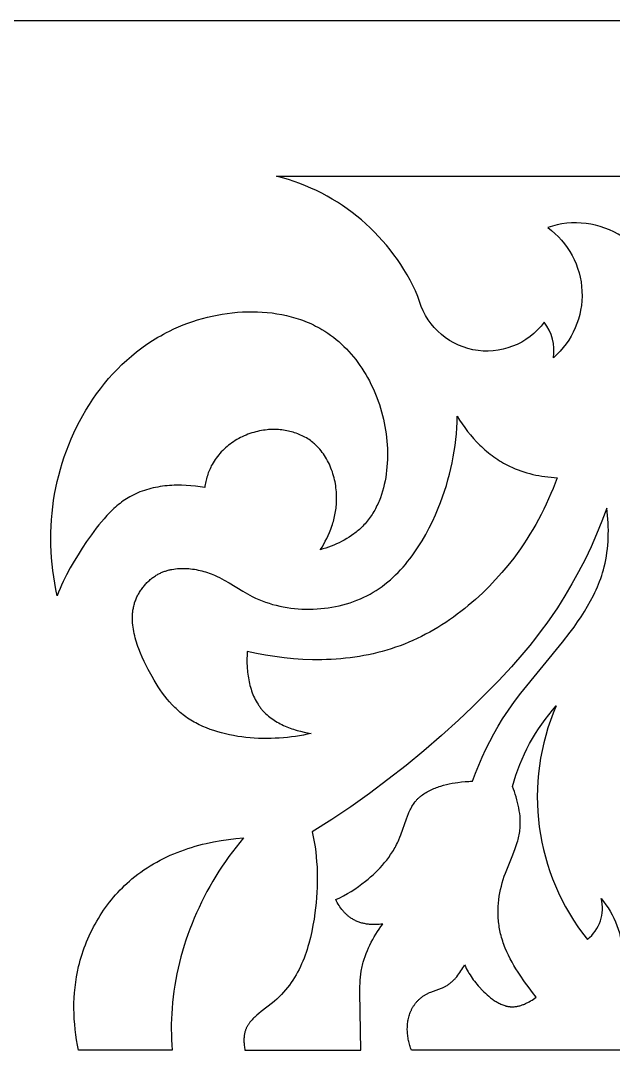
# Model space of a CAD drawing. Extents: x 198 to 1143, y 157 to 1987.
# Drawn here: x 430.2 to 548.6, y 1777.6 to 1987.4 of the extents above; entities that cross this region are included whole.
import ezdxf

# ---------------------------------------------------------------- set-up
doc = ezdxf.new("R2010")
doc.units = 0
doc.layers.get('0').update_dxf_attribs({"linetype": 'CONTINUOUS'})

msp = doc.modelspace()

# ---------------------------------------------------------------- linework, layer by layer
for points in [[(197.57, 156.9), (1142.56, 156.9), (1142.56, 1987.4), (197.57, 1987.4)], [(437.42, 1872.38), (437.16, 1873.62), (436.94, 1874.88), (436.74, 1876.13), (436.57, 1877.39), (436.43, 1878.66), (436.32, 1879.93), (436.24, 1881.2), (436.19, 1882.48), (436.17, 1883.75), (436.18, 1885.03), (436.22, 1886.31), (436.29, 1887.59), (436.4, 1888.87), (436.54, 1890.15), (436.72, 1891.43), (436.92, 1892.71), (437.16, 1893.96), (437.43, 1895.21), (437.74, 1896.45), (438.07, 1897.69), (438.44, 1898.93), (438.84, 1900.15), (439.27, 1901.37), (439.74, 1902.57), (440.24, 1903.77), (440.76, 1904.95), (441.32, 1906.12), (441.91, 1907.27), (442.53, 1908.41), (443.18, 1909.53), (443.87, 1910.63), (444.58, 1911.71), (445.32, 1912.77), (446.09, 1913.81), (446.89, 1914.83), (447.72, 1915.82), (448.58, 1916.78), (449.47, 1917.72), (450.38, 1918.63), (451.33, 1919.51), (452.3, 1920.35), (453.3, 1921.17), (454.33, 1921.96), (455.38, 1922.71), (456.47, 1923.42), (457.02, 1923.76), (457.58, 1924.1), (458.14, 1924.42), (458.71, 1924.74), (459.29, 1925.04), (459.88, 1925.34), (460.79, 1925.77), (461.71, 1926.18), (462.64, 1926.56), (463.59, 1926.92), (464.55, 1927.26), (465.51, 1927.57), (466.49, 1927.85), (467.47, 1928.11), (468.46, 1928.34), (469.46, 1928.55), (470.46, 1928.73), (471.46, 1928.88), (472.46, 1929), (473.47, 1929.1), (474.47, 1929.16), (475.47, 1929.2), (476.47, 1929.21), (477.47, 1929.19), (478.46, 1929.15), (479.45, 1929.07), (480.42, 1928.96), (481.39, 1928.82), (482.35, 1928.65), (483.3, 1928.45), (483.77, 1928.33), (484.24, 1928.21), (484.7, 1928.08), (485.16, 1927.95), (485.62, 1927.8), (486.07, 1927.65), (486.52, 1927.49), (486.97, 1927.32), (487.41, 1927.14), (487.85, 1926.96), (488.28, 1926.76), (488.71, 1926.56), (489.13, 1926.35), (489.55, 1926.13), (489.97, 1925.9), (490.38, 1925.67), (490.97, 1925.3), (491.55, 1924.92), (492.12, 1924.52), (492.68, 1924.11), (493.23, 1923.67), (493.76, 1923.22), (494.28, 1922.75), (494.79, 1922.27), (495.29, 1921.77), (495.77, 1921.26), (496.24, 1920.73), (496.7, 1920.19), (497.14, 1919.64), (497.57, 1919.07), (497.99, 1918.48), (498.39, 1917.89), (498.78, 1917.28), (499.16, 1916.66), (499.52, 1916.03), (499.87, 1915.39), (500.2, 1914.74), (500.52, 1914.08), (500.82, 1913.4), (501.11, 1912.72), (501.38, 1912.03), (501.63, 1911.33), (501.87, 1910.62), (502.1, 1909.91), (502.31, 1909.19), (502.5, 1908.45), (502.68, 1907.72), (502.84, 1906.97), (502.98, 1906.25), (503.1, 1905.52), (503.21, 1904.79), (503.3, 1904.06), (503.37, 1903.32), (503.43, 1902.59), (503.47, 1901.85), (503.49, 1901.11), (503.5, 1900.37), (503.48, 1899.64), (503.45, 1898.91), (503.4, 1898.18), (503.33, 1897.46), (503.24, 1896.75), (503.14, 1896.04), (503.01, 1895.34), (502.86, 1894.64), (502.7, 1893.96), (502.51, 1893.28), (502.3, 1892.62), (502.07, 1891.97), (501.95, 1891.65), (501.82, 1891.33), (501.69, 1891.02), (501.55, 1890.7), (501.4, 1890.4), (501.25, 1890.09), (501.1, 1889.79), (500.94, 1889.5), (500.77, 1889.2), (500.6, 1888.92), (500.42, 1888.63), (500.24, 1888.35), (500.05, 1888.08), (499.85, 1887.81), (499.65, 1887.54), (499.45, 1887.28), (499.23, 1887.03), (499.02, 1886.78), (498.79, 1886.53), (498.56, 1886.29), (498.33, 1886.05), (498.08, 1885.82), (497.87, 1885.63), (497.66, 1885.45), (497.45, 1885.27), (497.23, 1885.09), (497, 1884.92), (496.77, 1884.75), (496.31, 1884.42), (495.83, 1884.11), (495.34, 1883.81), (494.84, 1883.52), (494.33, 1883.25), (493.81, 1882.99), (493.29, 1882.75), (492.76, 1882.52), (492.22, 1882.3), (491.68, 1882.1), (491.14, 1881.91), (490.59, 1881.73), (490.05, 1881.56), (490.4, 1882.12), (490.74, 1882.68), (491.06, 1883.26), (491.36, 1883.85), (491.65, 1884.45), (491.91, 1885.06), (492.16, 1885.67), (492.38, 1886.3), (492.49, 1886.61), (492.59, 1886.93), (492.68, 1887.25), (492.77, 1887.57), (492.85, 1887.9), (492.92, 1888.22), (492.99, 1888.55), (493.06, 1888.88), (493.11, 1889.21), (493.16, 1889.54), (493.21, 1889.87), (493.25, 1890.21), (493.28, 1890.55), (493.3, 1890.88), (493.32, 1891.22), (493.33, 1891.56), (493.33, 1891.96), (493.32, 1892.37), (493.31, 1892.77), (493.28, 1893.18), (493.24, 1893.58), (493.19, 1893.99), (493.14, 1894.39), (493.07, 1894.8), (493, 1895.2), (492.91, 1895.6), (492.81, 1896), (492.71, 1896.39), (492.59, 1896.78), (492.47, 1897.17), (492.33, 1897.55), (492.19, 1897.93), (492.03, 1898.3), (491.87, 1898.67), (491.7, 1899.03), (491.51, 1899.39), (491.32, 1899.74), (491.12, 1900.08), (490.91, 1900.42), (490.69, 1900.75), (490.45, 1901.07), (490.21, 1901.38), (489.96, 1901.68), (489.7, 1901.97), (489.57, 1902.11), (489.44, 1902.25), (489.3, 1902.39), (489.16, 1902.53), (489.01, 1902.66), (488.87, 1902.79), (488.72, 1902.92), (488.57, 1903.04), (488.32, 1903.24), (488.07, 1903.42), (487.81, 1903.61), (487.54, 1903.78), (487.27, 1903.94), (486.99, 1904.1), (486.71, 1904.25), (486.42, 1904.39), (486.13, 1904.53), (485.83, 1904.66), (485.54, 1904.78), (485.23, 1904.89), (484.93, 1904.99), (484.62, 1905.09), (484.3, 1905.18), (483.99, 1905.26), (483.67, 1905.33), (483.35, 1905.4), (483.02, 1905.45), (482.7, 1905.5), (482.37, 1905.55), (482.04, 1905.58), (481.72, 1905.61), (481.39, 1905.63), (481.05, 1905.64), (480.72, 1905.64), (480.39, 1905.64), (480.06, 1905.63), (479.73, 1905.61), (479.4, 1905.58), (479.06, 1905.54), (478.73, 1905.5), (478.33, 1905.44), (477.93, 1905.36), (477.53, 1905.27), (477.14, 1905.18), (476.74, 1905.07), (476.35, 1904.95), (475.97, 1904.82), (475.58, 1904.68), (475.21, 1904.53), (474.83, 1904.37), (474.46, 1904.2), (474.1, 1904.01), (473.74, 1903.82), (473.39, 1903.62), (473.04, 1903.42), (472.7, 1903.2), (472.37, 1902.97), (472.04, 1902.73), (471.72, 1902.49), (471.41, 1902.24), (471.11, 1901.98), (470.82, 1901.71), (470.53, 1901.43), (470.25, 1901.15), (469.99, 1900.85), (469.73, 1900.55), (469.48, 1900.25), (469.24, 1899.93), (469.02, 1899.61), (468.8, 1899.29), (468.6, 1898.95), (468.4, 1898.61), (468.26, 1898.34), (468.13, 1898.07), (468, 1897.8), (467.88, 1897.52), (467.77, 1897.24), (467.66, 1896.95), (467.56, 1896.67), (467.47, 1896.38), (467.38, 1896.09), (467.3, 1895.8), (467.22, 1895.5), (467.15, 1895.21), (467.09, 1894.91), (467.03, 1894.62), (466.98, 1894.32), (466.93, 1894.02), (466.02, 1894.17), (465.09, 1894.3), (464.16, 1894.39), (463.22, 1894.45), (462.27, 1894.49), (461.8, 1894.49), (461.32, 1894.49), (460.85, 1894.48), (460.37, 1894.45), (459.9, 1894.42), (459.43, 1894.38), (458.96, 1894.34), (458.49, 1894.28), (458.03, 1894.21), (457.56, 1894.13), (457.1, 1894.05), (456.64, 1893.95), (456.19, 1893.84), (455.74, 1893.72), (455.3, 1893.59), (454.86, 1893.45), (454.42, 1893.3), (453.99, 1893.14), (453.57, 1892.97), (453.15, 1892.79), (452.74, 1892.59), (452.34, 1892.38), (451.99, 1892.19), (451.64, 1891.99), (451.31, 1891.78), (450.97, 1891.56), (450.65, 1891.34), (450.32, 1891.1), (450.01, 1890.86), (449.69, 1890.61), (449.39, 1890.36), (449.08, 1890.1), (448.78, 1889.83), (448.49, 1889.55), (447.91, 1888.99), (447.35, 1888.4), (446.8, 1887.79), (446.27, 1887.17), (445.75, 1886.53), (445.24, 1885.88), (444.26, 1884.55), (443.32, 1883.2), (442.45, 1881.9), (441.61, 1880.58), (440.8, 1879.26), (440.04, 1877.93), (439.31, 1876.57), (438.63, 1875.2), (438.31, 1874.5), (438, 1873.8), (437.7, 1873.09)], [(488.2, 1844.81), (487.45, 1844.64), (486.68, 1844.49), (485.9, 1844.35), (485.11, 1844.22), (484.31, 1844.11), (483.5, 1844.02), (482.69, 1843.94), (481.86, 1843.88), (481.04, 1843.84), (480.2, 1843.81), (479.37, 1843.8), (478.53, 1843.8), (477.69, 1843.83), (476.85, 1843.87), (476.02, 1843.93), (475.18, 1844.01), (474.35, 1844.11), (473.53, 1844.23), (472.71, 1844.37), (471.9, 1844.52), (471.1, 1844.7), (470.31, 1844.9), (469.53, 1845.12), (468.76, 1845.37), (468.01, 1845.63), (467.27, 1845.92), (466.54, 1846.23), (466.18, 1846.39), (465.83, 1846.56), (465.49, 1846.73), (465.14, 1846.91), (464.81, 1847.1), (464.47, 1847.29), (464.14, 1847.49), (463.82, 1847.69), (463.51, 1847.9), (463.19, 1848.12), (462.89, 1848.34), (462.6, 1848.56), (462.31, 1848.79), (462.02, 1849.03), (461.74, 1849.27), (461.47, 1849.52), (461.2, 1849.77), (460.93, 1850.03), (460.67, 1850.29), (460.41, 1850.56), (459.91, 1851.11), (459.43, 1851.69), (458.96, 1852.28), (458.5, 1852.89), (458.06, 1853.51), (457.63, 1854.16), (457.21, 1854.82), (456.81, 1855.49), (456.41, 1856.19), (455.64, 1857.61), (455.22, 1858.42), (454.82, 1859.24), (454.44, 1860.07), (454.08, 1860.91), (453.74, 1861.77), (453.58, 1862.19), (453.44, 1862.62), (453.29, 1863.05), (453.16, 1863.49), (453.04, 1863.92), (452.93, 1864.35), (452.83, 1864.78), (452.74, 1865.22), (452.66, 1865.65), (452.6, 1866.08), (452.55, 1866.51), (452.51, 1866.94), (452.48, 1867.37), (452.47, 1867.8), (452.47, 1868.01), (452.48, 1868.22), (452.49, 1868.43), (452.5, 1868.64), (452.52, 1868.86), (452.54, 1869.07), (452.56, 1869.27), (452.59, 1869.48), (452.63, 1869.69), (452.66, 1869.9), (452.71, 1870.11), (452.75, 1870.31), (452.81, 1870.52), (452.86, 1870.72), (452.92, 1870.93), (452.99, 1871.13), (453.06, 1871.33), (453.14, 1871.53), (453.22, 1871.73), (453.3, 1871.93), (453.39, 1872.13), (453.49, 1872.32), (453.59, 1872.52), (453.69, 1872.71), (453.8, 1872.9), (453.91, 1873.09), (454.03, 1873.28), (454.15, 1873.46), (454.27, 1873.64), (454.4, 1873.82), (454.53, 1874), (454.67, 1874.17), (454.8, 1874.34), (454.95, 1874.51), (455.09, 1874.68), (455.24, 1874.84), (455.39, 1875), (455.55, 1875.15), (455.71, 1875.3), (455.87, 1875.45), (456.03, 1875.59), (456.2, 1875.73), (456.37, 1875.87), (456.54, 1876), (456.72, 1876.12), (456.89, 1876.25), (457.07, 1876.36), (457.26, 1876.48), (457.42, 1876.57), (457.58, 1876.66), (457.74, 1876.75), (457.91, 1876.83), (458.08, 1876.91), (458.24, 1876.99), (458.41, 1877.06), (458.58, 1877.13), (458.76, 1877.2), (458.93, 1877.26), (459.11, 1877.32), (459.28, 1877.38), (459.46, 1877.43), (459.64, 1877.48), (459.82, 1877.53), (460, 1877.57), (460.18, 1877.61), (460.36, 1877.64), (460.73, 1877.71), (461.1, 1877.76), (461.47, 1877.8), (461.85, 1877.83), (462.22, 1877.84), (462.6, 1877.85), (462.98, 1877.84), (463.36, 1877.83), (463.74, 1877.8), (464.12, 1877.76), (464.5, 1877.72), (464.88, 1877.66), (465.26, 1877.59), (465.64, 1877.52), (466.01, 1877.43), (466.38, 1877.34), (466.75, 1877.24), (467.12, 1877.13), (467.48, 1877.02), (467.84, 1876.89), (468.2, 1876.76), (468.55, 1876.62), (468.9, 1876.48), (469.4, 1876.25), (469.9, 1876.01), (470.39, 1875.76), (470.86, 1875.5), (471.8, 1874.95), (474.56, 1873.26), (475.49, 1872.72), (475.96, 1872.46), (476.44, 1872.21), (477.09, 1871.9), (477.75, 1871.61), (478.42, 1871.34), (479.1, 1871.09), (479.8, 1870.86), (480.5, 1870.65), (481.21, 1870.46), (481.94, 1870.29), (482.66, 1870.15), (483.4, 1870.02), (484.14, 1869.91), (484.88, 1869.82), (485.63, 1869.76), (486.38, 1869.71), (487.14, 1869.69), (487.89, 1869.68), (488.64, 1869.7), (489.4, 1869.73), (490.15, 1869.79), (490.9, 1869.86), (491.64, 1869.96), (492.39, 1870.08), (493.12, 1870.22), (493.86, 1870.38), (494.58, 1870.55), (495.3, 1870.75), (496.01, 1870.97), (496.71, 1871.21), (497.4, 1871.47), (498.07, 1871.75), (498.74, 1872.06), (499.39, 1872.38), (500.03, 1872.71), (500.64, 1873.07), (501.25, 1873.45), (501.84, 1873.84), (502.42, 1874.25), (502.98, 1874.68), (503.54, 1875.12), (504.08, 1875.58), (504.61, 1876.06), (505.13, 1876.55), (505.63, 1877.05), (506.12, 1877.57), (506.61, 1878.1), (507.08, 1878.64), (507.53, 1879.2), (507.98, 1879.77), (508.41, 1880.34), (508.84, 1880.93), (509.25, 1881.53), (509.65, 1882.14), (510.04, 1882.75), (510.42, 1883.37), (511.15, 1884.64), (511.84, 1885.94), (512.49, 1887.25), (513.09, 1888.58), (513.66, 1889.92), (514.1, 1891.04), (514.52, 1892.16), (514.9, 1893.29), (515.27, 1894.42), (515.6, 1895.56), (515.91, 1896.7), (516.19, 1897.85), (516.44, 1898.99), (516.66, 1900.14), (516.86, 1901.3), (517.03, 1902.46), (517.17, 1903.62), (517.28, 1904.78), (517.36, 1905.95), (517.41, 1907.12), (517.43, 1908.29), (517.91, 1907.51), (518.41, 1906.75), (518.95, 1906.01), (519.5, 1905.27), (520.08, 1904.56), (520.69, 1903.86), (521.31, 1903.18), (521.97, 1902.53), (522.3, 1902.21), (522.64, 1901.9), (522.98, 1901.59), (523.33, 1901.29), (523.69, 1901), (524.05, 1900.71), (524.42, 1900.43), (524.79, 1900.16), (525.16, 1899.9), (525.54, 1899.64), (525.93, 1899.39), (526.32, 1899.15), (526.71, 1898.92), (527.11, 1898.7), (527.52, 1898.49), (527.92, 1898.28), (528.48, 1898.02), (529.05, 1897.78), (529.62, 1897.55), (530.2, 1897.34), (530.78, 1897.15), (531.37, 1896.97), (531.97, 1896.81), (532.57, 1896.66), (533.17, 1896.52), (533.77, 1896.41), (534.38, 1896.3), (534.99, 1896.21), (535.6, 1896.14), (536.21, 1896.07), (536.82, 1896.02), (537.43, 1895.99), (537.04, 1894.92), (536.62, 1893.85), (536.19, 1892.8), (535.73, 1891.75), (535.26, 1890.71), (534.76, 1889.68), (534.25, 1888.66), (533.72, 1887.65), (533.16, 1886.65), (532.59, 1885.65), (532, 1884.67), (531.38, 1883.7), (530.75, 1882.74), (530.1, 1881.79), (529.43, 1880.85), (528.74, 1879.92), (527.59, 1878.44), (526.38, 1877), (525.13, 1875.59), (523.83, 1874.22), (522.48, 1872.9), (521.1, 1871.62), (519.67, 1870.39), (518.94, 1869.8), (518.2, 1869.21), (517.45, 1868.65), (516.69, 1868.09), (515.92, 1867.55), (515.14, 1867.03), (514.35, 1866.52), (513.55, 1866.03), (512.75, 1865.55), (511.94, 1865.09), (511.11, 1864.65), (510.28, 1864.22), (509.44, 1863.81), (508.6, 1863.42), (507.74, 1863.05), (506.88, 1862.7), (506.01, 1862.36), (505.13, 1862.05), (504.25, 1861.75), (503.35, 1861.48), (502.45, 1861.22), (501.55, 1860.98), (500.64, 1860.77), (499.72, 1860.57), (498.8, 1860.39), (497.88, 1860.22), (496.95, 1860.08), (496.02, 1859.95), (495.08, 1859.85), (494.14, 1859.75), (493.2, 1859.68), (492.26, 1859.62), (491.32, 1859.58), (490.37, 1859.56), (488.48, 1859.56), (486.59, 1859.63), (484.71, 1859.75), (482.83, 1859.94), (480.96, 1860.18), (479.11, 1860.47), (477.27, 1860.83), (475.46, 1861.23), (475.41, 1860.49), (475.39, 1859.73), (475.39, 1858.97), (475.42, 1858.2), (475.44, 1857.82), (475.47, 1857.44), (475.51, 1857.05), (475.56, 1856.67), (475.61, 1856.29), (475.67, 1855.91), (475.74, 1855.53), (475.81, 1855.15), (475.9, 1854.78), (475.99, 1854.41), (476.09, 1854.04), (476.2, 1853.68), (476.32, 1853.32), (476.44, 1852.96), (476.58, 1852.61), (476.73, 1852.27), (476.88, 1851.93), (477.05, 1851.6), (477.22, 1851.27), (477.4, 1850.95), (477.6, 1850.64), (477.7, 1850.49), (477.8, 1850.34), (477.91, 1850.19), (478.02, 1850.04), (478.13, 1849.89), (478.24, 1849.75), (478.35, 1849.62), (478.46, 1849.49), (478.69, 1849.23), (478.93, 1848.99), (479.18, 1848.75), (479.44, 1848.51), (479.7, 1848.29), (479.97, 1848.07), (480.25, 1847.86), (480.54, 1847.66), (480.83, 1847.46), (481.12, 1847.27), (481.43, 1847.09), (481.74, 1846.92), (482.05, 1846.75), (482.37, 1846.59), (482.69, 1846.43), (483.02, 1846.28), (483.35, 1846.14), (483.69, 1846.01), (484.02, 1845.88), (484.37, 1845.76), (484.71, 1845.64), (485.05, 1845.53), (485.4, 1845.43), (486.1, 1845.24), (486.8, 1845.07), (487.5, 1844.93)], [(520.49, 1835.24), (521.11, 1836.85), (521.77, 1838.46), (522.46, 1840.06), (523.19, 1841.64), (523.96, 1843.2), (524.77, 1844.73), (525.62, 1846.24), (526.52, 1847.71), (527.1, 1848.6), (527.69, 1849.48), (528.91, 1851.2), (530.19, 1852.89), (538.53, 1863.11), (540.06, 1865.1), (540.81, 1866.11), (541.53, 1867.14), (542.23, 1868.17), (542.9, 1869.22), (543.54, 1870.28), (544.14, 1871.36), (544.71, 1872.45), (544.98, 1873), (545.23, 1873.56), (545.48, 1874.12), (545.72, 1874.68), (545.94, 1875.25), (546.15, 1875.82), (546.35, 1876.4), (546.53, 1876.98), (546.7, 1877.57), (546.85, 1878.16), (547.02, 1878.87), (547.17, 1879.58), (547.3, 1880.31), (547.4, 1881.03), (547.49, 1881.77), (547.56, 1882.5), (547.62, 1883.24), (547.65, 1883.98), (547.67, 1884.72), (547.68, 1885.46), (547.66, 1886.2), (547.64, 1886.94), (547.6, 1887.68), (547.54, 1888.42), (547.47, 1889.15), (547.39, 1889.88), (546.4, 1887.29), (545.34, 1884.71), (544.21, 1882.16), (543.01, 1879.65), (541.74, 1877.17), (540.4, 1874.73), (538.98, 1872.33), (537.5, 1869.98), (536.45, 1868.43), (535.37, 1866.9), (534.27, 1865.39), (533.13, 1863.9), (531.96, 1862.44), (530.77, 1860.99), (528.31, 1858.16), (525.76, 1855.4), (523.13, 1852.71), (520.44, 1850.08), (517.7, 1847.5), (514.27, 1844.39), (510.78, 1841.36), (507.23, 1838.42), (503.6, 1835.56), (499.92, 1832.8), (496.16, 1830.13), (492.34, 1827.57), (488.44, 1825.12), (488.65, 1824.13), (488.84, 1823.13), (489, 1822.13), (489.14, 1821.13), (489.25, 1820.12), (489.33, 1819.11), (489.4, 1818.1), (489.44, 1817.08), (489.45, 1816.06), (489.45, 1815.04), (489.42, 1814.02), (489.37, 1812.99), (489.3, 1811.96), (489.21, 1810.94), (489.11, 1809.91), (488.98, 1808.88), (488.8, 1807.64), (488.59, 1806.42), (488.35, 1805.19), (488.08, 1803.98), (487.77, 1802.77), (487.59, 1802.18), (487.41, 1801.58), (487.22, 1801), (487.01, 1800.41), (486.8, 1799.84), (486.57, 1799.26), (486.32, 1798.7), (486.07, 1798.14), (485.8, 1797.59), (485.52, 1797.04), (485.22, 1796.51), (484.91, 1795.98), (484.58, 1795.46), (484.24, 1794.95), (483.88, 1794.45), (483.51, 1793.95), (483.12, 1793.47), (482.71, 1793), (482.29, 1792.54), (481.85, 1792.09), (481.39, 1791.66), (480.91, 1791.23), (480.48, 1790.87), (478.23, 1789.13), (477.79, 1788.78), (477.37, 1788.42), (477.17, 1788.24), (476.97, 1788.06), (476.77, 1787.87), (476.59, 1787.68), (476.41, 1787.49), (476.23, 1787.29), (476.06, 1787.1), (475.98, 1787), (475.91, 1786.89), (475.83, 1786.79), (475.76, 1786.69), (475.69, 1786.58), (475.62, 1786.48), (475.55, 1786.37), (475.49, 1786.26), (475.42, 1786.15), (475.36, 1786.04), (475.31, 1785.93), (475.25, 1785.81), (475.2, 1785.7), (475.16, 1785.58), (475.11, 1785.46), (475.07, 1785.34), (475.03, 1785.22), (474.99, 1785.1), (474.96, 1784.99), (474.94, 1784.89), (474.91, 1784.78), (474.89, 1784.67), (474.87, 1784.56), (474.86, 1784.44), (474.84, 1784.33), (474.83, 1784.22), (474.81, 1783.99), (474.79, 1783.76), (474.79, 1783.52), (474.79, 1783.29), (474.79, 1783.05), (474.81, 1782.82), (474.83, 1782.58), (474.85, 1782.35), (474.88, 1782.11), (474.91, 1781.88), (474.95, 1781.65), (474.99, 1781.43), (498.15, 1781.43), (497.99, 1792.94), (497.99, 1794.18), (498.01, 1794.8), (498.05, 1795.41), (498.1, 1796.02), (498.17, 1796.64), (498.26, 1797.24), (498.31, 1797.55), (498.37, 1797.85), (498.43, 1798.15), (498.5, 1798.44), (498.57, 1798.74), (498.65, 1799.03), (498.83, 1799.62), (499.02, 1800.2), (499.24, 1800.77), (499.47, 1801.34), (499.72, 1801.91), (499.98, 1802.47), (500.26, 1803.02), (500.55, 1803.56), (500.86, 1804.1), (501.18, 1804.63), (501.51, 1805.16), (501.85, 1805.67), (502.2, 1806.17), (502.56, 1806.67), (502.19, 1806.62), (501.81, 1806.59), (501.43, 1806.56), (501.04, 1806.55), (500.65, 1806.55), (500.46, 1806.56), (500.27, 1806.57), (500.07, 1806.58), (499.88, 1806.6), (499.69, 1806.62), (499.5, 1806.65), (499.31, 1806.67), (499.12, 1806.71), (498.93, 1806.74), (498.74, 1806.78), (498.55, 1806.83), (498.36, 1806.87), (498.18, 1806.93), (498, 1806.98), (497.82, 1807.04), (497.64, 1807.11), (497.46, 1807.18), (497.29, 1807.25), (497.11, 1807.33), (496.94, 1807.41), (496.78, 1807.5), (496.61, 1807.59), (496.47, 1807.68), (496.33, 1807.77), (496.19, 1807.86), (496.06, 1807.95), (495.92, 1808.05), (495.79, 1808.15), (495.66, 1808.25), (495.54, 1808.36), (495.41, 1808.47), (495.29, 1808.58), (495.17, 1808.7), (495.05, 1808.82), (494.93, 1808.94), (494.82, 1809.06), (494.71, 1809.18), (494.6, 1809.31), (494.49, 1809.44), (494.39, 1809.57), (494.18, 1809.84), (493.99, 1810.11), (493.8, 1810.39), (493.63, 1810.67), (493.46, 1810.96), (493.3, 1811.25), (493.15, 1811.55), (493.94, 1811.92), (494.72, 1812.32), (495.48, 1812.75), (496.23, 1813.2), (496.96, 1813.67), (497.69, 1814.17), (498.4, 1814.68), (499.09, 1815.22), (499.61, 1815.65), (500.12, 1816.08), (500.62, 1816.53), (501.11, 1816.99), (501.58, 1817.46), (502.05, 1817.94), (502.5, 1818.44), (502.93, 1818.95), (503.35, 1819.47), (503.75, 1820.01), (504.13, 1820.55), (504.5, 1821.12), (504.68, 1821.4), (504.85, 1821.69), (505.01, 1821.99), (505.17, 1822.28), (505.33, 1822.58), (505.48, 1822.89), (505.62, 1823.2), (505.76, 1823.51), (505.97, 1824.02), (506.18, 1824.55), (507.29, 1827.74), (507.48, 1828.25), (507.69, 1828.76), (507.8, 1829.01), (507.91, 1829.25), (508.02, 1829.5), (508.14, 1829.74), (508.27, 1829.97), (508.4, 1830.2), (508.53, 1830.42), (508.68, 1830.64), (508.82, 1830.86), (508.98, 1831.07), (509.06, 1831.17), (509.14, 1831.27), (509.22, 1831.37), (509.31, 1831.47), (509.4, 1831.57), (509.49, 1831.66), (509.59, 1831.76), (509.68, 1831.86), (509.78, 1831.95), (509.88, 1832.04), (509.99, 1832.13), (510.09, 1832.22), (510.3, 1832.39), (510.52, 1832.55), (510.75, 1832.71), (510.98, 1832.86), (511.22, 1833.01), (511.46, 1833.15), (511.71, 1833.29), (511.97, 1833.42), (512.23, 1833.54), (512.49, 1833.66), (512.76, 1833.78), (513.03, 1833.88), (513.3, 1833.99), (513.58, 1834.09), (513.86, 1834.18), (514.14, 1834.27), (514.71, 1834.44), (515.28, 1834.58), (515.86, 1834.71), (516.44, 1834.83), (517.02, 1834.93), (517.59, 1835.02), (518.32, 1835.11), (519.05, 1835.18), (519.41, 1835.2), (519.77, 1835.22), (520.13, 1835.23)], [(441.72, 1781.43), (441.51, 1782.45), (441.32, 1783.48), (441.16, 1784.52), (441.03, 1785.56), (440.93, 1786.61), (440.85, 1787.66), (440.8, 1788.71), (440.78, 1789.77), (440.79, 1790.82), (440.83, 1791.88), (440.9, 1792.93), (441, 1793.98), (441.13, 1795.03), (441.3, 1796.07), (441.49, 1797.11), (441.72, 1798.15), (441.88, 1798.78), (442.04, 1799.41), (442.23, 1800.04), (442.42, 1800.66), (442.63, 1801.28), (442.84, 1801.9), (443.07, 1802.51), (443.31, 1803.12), (443.57, 1803.72), (443.83, 1804.32), (444.11, 1804.91), (444.4, 1805.5), (444.69, 1806.08), (445, 1806.66), (445.33, 1807.23), (445.66, 1807.79), (446, 1808.35), (446.35, 1808.9), (446.72, 1809.44), (447.09, 1809.97), (447.48, 1810.5), (447.87, 1811.02), (448.28, 1811.53), (448.7, 1812.03), (449.12, 1812.52), (449.56, 1813.01), (450, 1813.48), (450.46, 1813.94), (450.92, 1814.4), (451.4, 1814.84), (451.88, 1815.27), (452.38, 1815.69), (452.96, 1816.17), (453.55, 1816.63), (454.16, 1817.07), (454.78, 1817.5), (455.4, 1817.92), (456.04, 1818.32), (456.69, 1818.7), (457.34, 1819.07), (458.01, 1819.43), (458.68, 1819.77), (459.36, 1820.1), (460.05, 1820.42), (460.74, 1820.72), (461.45, 1821), (462.15, 1821.28), (462.87, 1821.54), (463.59, 1821.78), (464.31, 1822.01), (465.04, 1822.23), (465.77, 1822.44), (466.5, 1822.63), (467.24, 1822.81), (468.72, 1823.13), (470.21, 1823.4), (471.7, 1823.61), (473.19, 1823.78), (474.68, 1823.89), (473.93, 1822.98), (473.2, 1822.06), (472.48, 1821.12), (471.78, 1820.17), (471.1, 1819.21), (470.44, 1818.23), (469.79, 1817.24), (469.16, 1816.24), (468.55, 1815.22), (467.96, 1814.2), (467.39, 1813.16), (466.84, 1812.11), (466.31, 1811.06), (465.8, 1809.99), (465.31, 1808.91), (464.84, 1807.82), (464.4, 1806.74), (463.97, 1805.65), (463.57, 1804.56), (463.19, 1803.45), (462.84, 1802.34), (462.5, 1801.23), (462.19, 1800.1), (461.89, 1798.97), (461.63, 1797.84), (461.38, 1796.7), (461.16, 1795.55), (460.96, 1794.41), (460.79, 1793.26), (460.64, 1792.1), (460.51, 1790.95), (460.41, 1789.79), (460.34, 1788.74), (460.29, 1787.7), (460.26, 1786.65), (460.26, 1785.61), (460.27, 1784.56), (460.3, 1783.51), (460.34, 1782.47), (460.41, 1781.43)]]:
    msp.add_lwpolyline(points, close=True)
msp.add_lwpolyline([(558.12, 1931.21, 0.492574), (535.54, 1946.06, -0.482447), (536.68, 1919.99, 0.205325), (534.86, 1927.14, -0.640365), (509.6, 1932.25, 0.232853), (481.33, 1956.35), (593.52, 1956.35, 0.172094)], format="xyb", close=True)
msp.add_lwpolyline([(570.19, 1781.43), (508.27, 1781.43), (508.18, 1781.66), (508.1, 1781.9), (508.02, 1782.14), (507.94, 1782.39), (507.88, 1782.64), (507.81, 1782.89), (507.75, 1783.14), (507.7, 1783.39), (507.65, 1783.65), (507.61, 1783.91), (507.57, 1784.16), (507.54, 1784.42), (507.51, 1784.68), (507.49, 1784.94), (507.47, 1785.2), (507.46, 1785.46), (507.46, 1785.72), (507.47, 1785.98), (507.48, 1786.24), (507.49, 1786.5), (507.52, 1786.76), (507.55, 1787.01), (507.59, 1787.27), (507.63, 1787.52), (507.68, 1787.77), (507.74, 1788.02), (507.81, 1788.27), (507.89, 1788.51), (507.97, 1788.75), (508.06, 1788.99), (508.16, 1789.23), (508.21, 1789.34), (508.27, 1789.46), (508.33, 1789.58), (508.39, 1789.7), (508.45, 1789.82), (508.52, 1789.94), (508.59, 1790.05), (508.66, 1790.17), (508.73, 1790.28), (508.81, 1790.39), (508.89, 1790.51), (508.97, 1790.62), (509.05, 1790.72), (509.13, 1790.83), (509.22, 1790.94), (509.31, 1791.04), (509.4, 1791.14), (509.49, 1791.24), (509.58, 1791.34), (509.68, 1791.44), (509.77, 1791.53), (509.87, 1791.63), (509.97, 1791.72), (510.07, 1791.81), (510.18, 1791.89), (510.28, 1791.98), (510.39, 1792.06), (510.49, 1792.14), (510.6, 1792.22), (510.71, 1792.3), (510.83, 1792.37), (510.94, 1792.44), (511.05, 1792.51), (511.17, 1792.58), (511.29, 1792.64), (511.41, 1792.71), (511.54, 1792.77), (511.66, 1792.83), (511.92, 1792.94), (512.18, 1793.05), (512.7, 1793.25), (513.75, 1793.62), (514.27, 1793.82), (514.52, 1793.93), (514.77, 1794.04), (514.89, 1794.1), (515.02, 1794.17), (515.14, 1794.23), (515.26, 1794.3), (515.41, 1794.39), (515.55, 1794.48), (515.7, 1794.57), (515.84, 1794.67), (515.98, 1794.78), (516.11, 1794.88), (516.25, 1795), (516.38, 1795.11), (516.51, 1795.23), (516.64, 1795.35), (516.76, 1795.47), (516.89, 1795.6), (517.01, 1795.72), (517.13, 1795.86), (517.36, 1796.12), (517.58, 1796.4), (517.79, 1796.69), (518, 1796.98), (518.2, 1797.28), (518.39, 1797.58), (518.57, 1797.88), (518.75, 1798.19), (518.92, 1798.49), (519.08, 1798.14), (519.25, 1797.8), (519.42, 1797.46), (519.61, 1797.13), (519.8, 1796.8), (520.01, 1796.47), (520.22, 1796.15), (520.44, 1795.84), (520.66, 1795.53), (520.9, 1795.22), (521.14, 1794.92), (521.39, 1794.61), (521.65, 1794.32), (521.91, 1794.02), (522.47, 1793.44), (522.78, 1793.12), (523.11, 1792.81), (523.44, 1792.5), (523.78, 1792.2), (524.13, 1791.92), (524.49, 1791.64), (524.67, 1791.51), (524.85, 1791.39), (525.04, 1791.26), (525.22, 1791.15), (525.41, 1791.03), (525.6, 1790.93), (525.79, 1790.82), (525.98, 1790.73), (526.17, 1790.63), (526.37, 1790.55), (526.57, 1790.47), (526.76, 1790.4), (526.96, 1790.34), (527.06, 1790.31), (527.16, 1790.28), (527.26, 1790.25), (527.36, 1790.23), (527.46, 1790.21), (527.56, 1790.19), (527.67, 1790.17), (527.77, 1790.15), (527.87, 1790.14), (527.97, 1790.13), (528.07, 1790.12), (528.18, 1790.11), (528.28, 1790.11), (528.38, 1790.1), (528.54, 1790.1), (528.7, 1790.11), (528.86, 1790.12), (529.02, 1790.13), (529.18, 1790.15), (529.34, 1790.18), (529.5, 1790.21), (529.66, 1790.24), (529.82, 1790.28), (529.98, 1790.32), (530.14, 1790.37), (530.3, 1790.42), (530.45, 1790.47), (530.61, 1790.53), (530.77, 1790.59), (530.92, 1790.66), (531.08, 1790.73), (531.23, 1790.8), (531.38, 1790.87), (531.54, 1790.95), (531.83, 1791.11), (532.13, 1791.28), (532.41, 1791.46), (532.69, 1791.65), (532.96, 1791.84), (533.22, 1792.04), (532.51, 1792.94), (531.82, 1793.87), (530.92, 1795.12), (530.04, 1796.4), (529.61, 1797.05), (529.2, 1797.71), (528.8, 1798.38), (528.42, 1799.05), (528.05, 1799.73), (527.7, 1800.42), (527.37, 1801.12), (527.07, 1801.83), (526.93, 1802.18), (526.79, 1802.54), (526.66, 1802.9), (526.54, 1803.26), (526.42, 1803.63), (526.32, 1803.99), (526.22, 1804.36), (526.12, 1804.73), (526.05, 1805.06), (525.98, 1805.4), (525.92, 1805.73), (525.86, 1806.07), (525.81, 1806.4), (525.77, 1806.74), (525.73, 1807.08), (525.7, 1807.42), (525.67, 1807.76), (525.65, 1808.1), (525.63, 1808.79), (525.63, 1809.48), (525.66, 1810.16), (525.71, 1810.85), (525.78, 1811.54), (525.87, 1812.23), (525.99, 1812.91), (526.12, 1813.59), (526.28, 1814.26), (526.46, 1814.93), (526.66, 1815.6), (526.87, 1816.23), (527.1, 1816.86), (528.59, 1820.54), (529.06, 1821.76), (529.27, 1822.37), (529.47, 1822.99), (529.55, 1823.3), (529.64, 1823.61), (529.72, 1823.92), (529.79, 1824.23), (529.85, 1824.55), (529.91, 1824.86), (529.96, 1825.18), (530, 1825.5), (530.02, 1825.77), (530.04, 1826.04), (530.06, 1826.31), (530.07, 1826.58), (530.07, 1826.86), (530.07, 1827.13), (530.06, 1827.41), (530.05, 1827.69), (530.03, 1827.96), (530.01, 1828.24), (529.95, 1828.8), (529.87, 1829.35), (529.77, 1829.9), (529.66, 1830.46), (529.53, 1831.01), (529.38, 1831.55), (529.23, 1832.1), (529.06, 1832.63), (528.88, 1833.17), (528.69, 1833.69), (528.49, 1834.21, -0.114968), (537.24, 1850.33, 0.27775), (543.48, 1803.6, 0.300668), (546.23, 1811.79, -0.170571), (550.58, 1800.28, -0.19276)], format="xyb")

doc.saveas('drawing.dxf')
